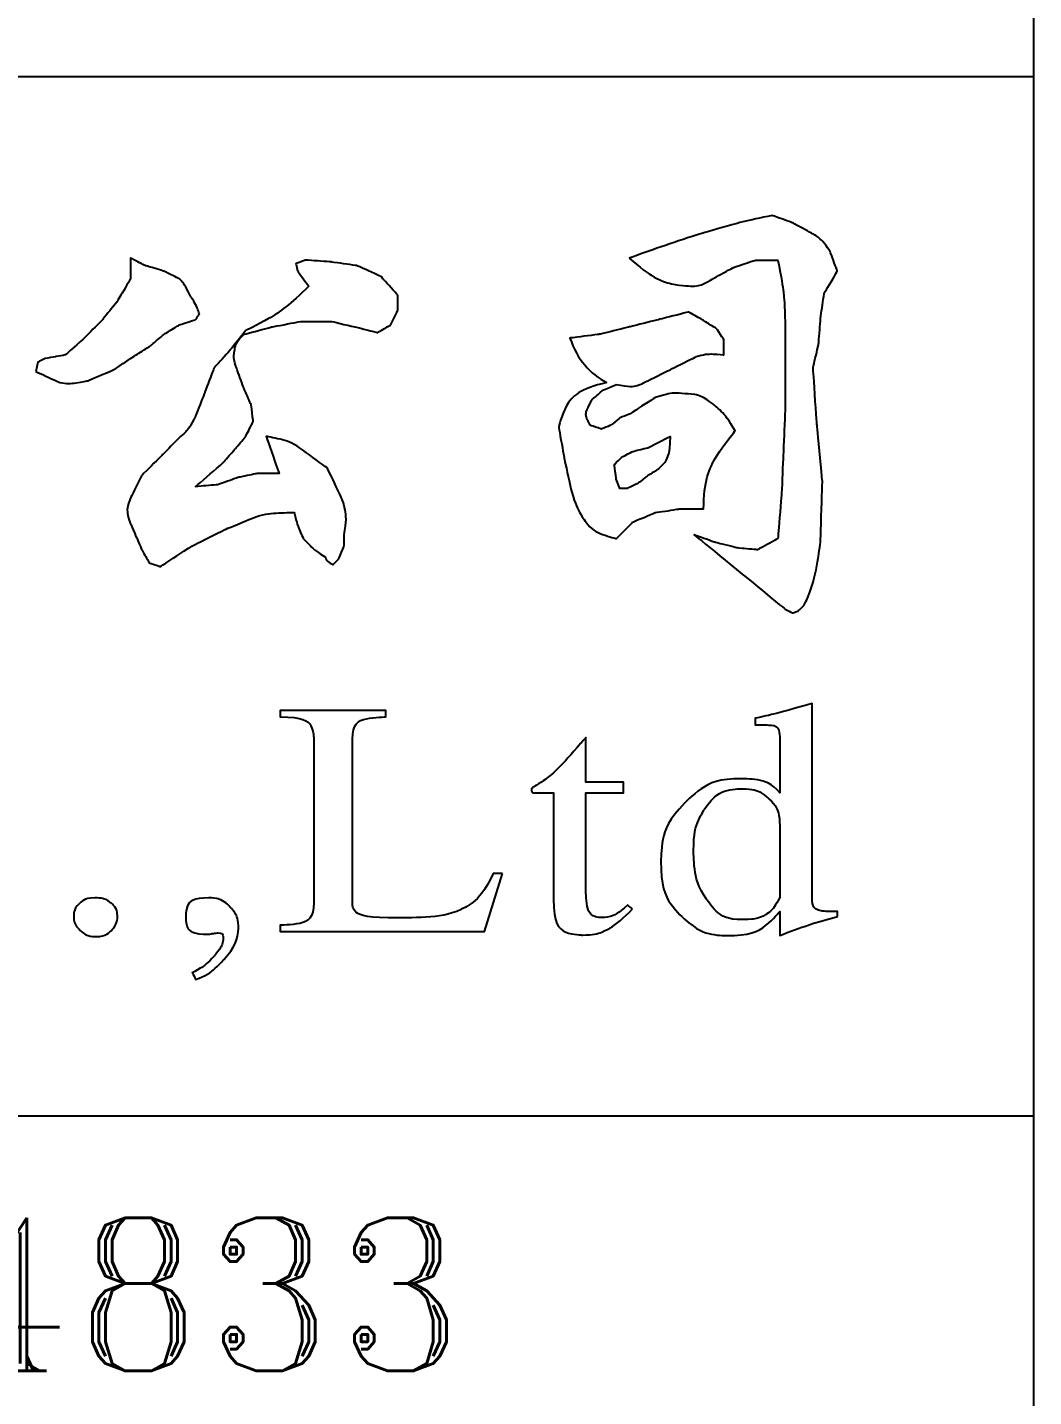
# Model space of a CAD drawing. Header units: millimetres. Extents: x 538 to 2776, y 409 to 1056.
# Drawn here: x 839.2 to 848.04, y 419.15 to 431.18 of the extents above; entities that cross this region are included whole.
import ezdxf

# ---------------------------------------------------------------- set-up
doc = ezdxf.new("R2010")
doc.units = ezdxf.units.MM
doc.layers.add('DWG', color=7, linetype='Continuous')
doc.layers.add('layer 1', color=7, linetype='Continuous')
doc.styles.add('ROMANT', font='ROMANT.shx', dxfattribs={"oblique": 10})

msp = doc.modelspace()

# ---------------------------------------------------------------- linework, layer by layer
at = {"layer": 'DWG', "linetype": 'ByBlock'}
for points in [[(848.042, 501.96), (848.042, 408.586), (714.777, 408.586), (714.777, 501.96)], [(848.042, 408.586), (714.777, 408.586), (714.777, 501.96), (848.042, 501.96)]]:
    msp.add_lwpolyline(points, close=True, dxfattribs=at)
msp.add_lwpolyline([(848.042, 430.742), (778.62, 430.742, 0.414214), (778.418, 430.54), (778.418, 408.586)], format="xyb", dxfattribs=at)
at = {"layer": 'DWG'}
msp.add_lwpolyline([(778.418, 421.614), (848.042, 421.614)], dxfattribs=at)
at = {"layer": 'layer 1', "color": 0}
for points, knots in [([(844.489, 429.149), (844.663, 429.214), (844.862, 429.282), (845.084, 429.353), (845.084, 429.353), (845.307, 429.423), (845.528, 429.48), (845.745, 429.524), (845.745, 429.524), (845.745, 429.524), (845.925, 429.459), (845.925, 429.459), (845.925, 429.459), (845.925, 429.459), (846.104, 429.361), (846.104, 429.361), (846.104, 429.361), (846.147, 429.339), (846.197, 429.29), (846.251, 429.214), (846.251, 429.214), (846.251, 429.214), (846.317, 429.035), (846.317, 429.035), (846.317, 429.035), (846.317, 429.035), (846.202, 428.839), (846.202, 428.839), (846.202, 428.839), (846.202, 428.839), (846.17, 428.627), (846.17, 428.627), (846.17, 428.627), (846.17, 428.627), (846.153, 428.398), (846.153, 428.398), (846.153, 428.398), (846.153, 428.398), (846.104, 428.186), (846.104, 428.186), (846.104, 428.186), (846.104, 428.186), (846.137, 427.697), (846.137, 427.697), (846.137, 427.697), (846.137, 427.697), (846.186, 427.191), (846.186, 427.191), (846.186, 427.191), (846.186, 427.191), (846.17, 426.669), (846.17, 426.669), (846.17, 426.669), (846.147, 426.473), (846.11, 426.305), (846.056, 426.163), (846.056, 426.163), (846.056, 426.163), (846.023, 426.098), (846.023, 426.098), (846.023, 426.098), (846.023, 426.098), (845.973, 426.049), (845.973, 426.049), (845.973, 426.049), (845.973, 426.049), (845.925, 426.032), (845.925, 426.032), (845.925, 426.032), (845.925, 426.032), (845.859, 426.065), (845.859, 426.065), (845.859, 426.065), (845.859, 426.065), (845.06, 426.718), (845.06, 426.718), (845.06, 426.718), (845.06, 426.718), (845.24, 426.653), (845.24, 426.653), (845.24, 426.653), (845.24, 426.653), (845.435, 426.604), (845.435, 426.604), (845.435, 426.604), (845.435, 426.604), (845.615, 426.587), (845.615, 426.587), (845.615, 426.587), (845.615, 426.587), (845.795, 426.685), (845.795, 426.685), (845.795, 426.685), (845.795, 426.685), (845.827, 427.077), (845.827, 427.077), (845.827, 427.077), (845.827, 427.077), (845.843, 427.452), (845.843, 427.452), (845.843, 427.452), (845.843, 427.452), (845.859, 427.844), (845.859, 427.844), (845.859, 427.844), (845.859, 427.844), (845.859, 428.284), (845.859, 428.284), (845.859, 428.284), (845.859, 428.284), (845.859, 428.496), (845.859, 428.496), (845.859, 428.496), (845.859, 428.572), (845.856, 428.657), (845.852, 428.749), (845.852, 428.749), (845.846, 428.841), (845.827, 428.969), (845.795, 429.132), (845.795, 429.132), (845.795, 429.132), (845.598, 429.132), (845.598, 429.132), (845.598, 429.132), (845.598, 429.132), (845.403, 429.067), (845.403, 429.067), (845.403, 429.067), (845.403, 429.067), (845.223, 428.969), (845.223, 428.969), (845.223, 428.969), (845.158, 428.926), (845.098, 428.904), (845.044, 428.904), (845.044, 428.904), (844.859, 428.904), (844.674, 428.986), (844.489, 429.149)], [0, 0, 0, 0, 0.028571, 0.028571, 0.028571, 0.042857, 0.057143, 0.057143, 0.057143, 0.071429, 0.085714, 0.085714, 0.085714, 0.1, 0.114286, 0.114286, 0.114286, 0.128571, 0.142857, 0.142857, 0.142857, 0.157143, 0.171429, 0.171429, 0.171429, 0.185714, 0.2, 0.2, 0.2, 0.214286, 0.228571, 0.228571, 0.228571, 0.242857, 0.257143, 0.257143, 0.257143, 0.271429, 0.285714, 0.285714, 0.285714, 0.3, 0.314286, 0.314286, 0.314286, 0.328571, 0.342857, 0.342857, 0.342857, 0.357143, 0.371429, 0.371429, 0.371429, 0.385714, 0.4, 0.4, 0.4, 0.414286, 0.428571, 0.428571, 0.428571, 0.442857, 0.457143, 0.457143, 0.457143, 0.471429, 0.485714, 0.485714, 0.485714, 0.5, 0.514286, 0.514286, 0.514286, 0.528571, 0.542857, 0.542857, 0.542857, 0.557143, 0.571429, 0.571429, 0.571429, 0.585714, 0.6, 0.6, 0.6, 0.614286, 0.628571, 0.628571, 0.628571, 0.642857, 0.657143, 0.657143, 0.657143, 0.671429, 0.685714, 0.685714, 0.685714, 0.7, 0.714286, 0.714286, 0.714286, 0.728571, 0.742857, 0.742857, 0.742857, 0.757143, 0.771429, 0.771429, 0.771429, 0.785714, 0.8, 0.8, 0.8, 0.814286, 0.828571, 0.828571, 0.828571, 0.842857, 0.857143, 0.857143, 0.857143, 0.871429, 0.885714, 0.885714, 0.885714, 0.9, 0.914286, 0.914286, 0.914286, 0.928571, 0.942857, 0.942857, 0.942857, 0.957143, 0.971429, 0.971429, 0.971429, 0.985714, 1, 1, 1, 1]), ([(839.275, 428.153), (839.275, 428.153), (839.291, 428.235), (839.291, 428.235), (839.291, 428.235), (839.291, 428.235), (839.356, 428.268), (839.356, 428.268), (839.356, 428.268), (839.356, 428.268), (839.454, 428.284), (839.454, 428.284), (839.454, 428.284), (839.454, 428.284), (839.536, 428.3), (839.536, 428.3), (839.536, 428.3), (839.536, 428.3), (839.699, 428.447), (839.699, 428.447), (839.699, 428.447), (839.699, 428.447), (839.862, 428.61), (839.862, 428.61), (839.862, 428.61), (839.862, 428.61), (839.992, 428.774), (839.992, 428.774), (839.992, 428.774), (839.992, 428.774), (840.107, 428.969), (840.107, 428.969), (840.107, 428.969), (840.107, 428.969), (840.107, 429.149), (840.107, 429.149), (840.107, 429.149), (840.107, 429.149), (840.238, 429.083), (840.238, 429.083), (840.238, 429.083), (840.238, 429.083), (840.4, 429.035), (840.4, 429.035), (840.4, 429.035), (840.4, 429.035), (840.531, 428.969), (840.531, 428.969), (840.531, 428.969), (840.553, 428.958), (840.586, 428.909), (840.629, 428.822), (840.629, 428.822), (840.629, 428.822), (840.661, 428.774), (840.661, 428.774), (840.661, 428.774), (840.661, 428.774), (840.694, 428.708), (840.694, 428.708), (840.694, 428.708), (840.694, 428.708), (840.711, 428.659), (840.711, 428.659), (840.711, 428.659), (840.711, 428.659), (840.678, 428.61), (840.678, 428.61), (840.678, 428.61), (840.678, 428.61), (840.531, 428.561), (840.531, 428.561), (840.531, 428.561), (840.531, 428.561), (840.4, 428.48), (840.4, 428.48), (840.4, 428.48), (840.4, 428.48), (840.286, 428.382), (840.286, 428.382), (840.286, 428.382), (840.286, 428.382), (840.156, 428.3), (840.156, 428.3), (840.156, 428.3), (840.156, 428.3), (839.96, 428.17), (839.96, 428.17), (839.96, 428.17), (839.96, 428.17), (839.731, 428.072), (839.731, 428.072), (839.731, 428.072), (839.623, 428.05), (839.541, 428.045), (839.487, 428.056), (839.487, 428.056), (839.487, 428.056), (839.275, 428.153), (839.275, 428.153)], [0, 0, 0, 0, 0.04, 0.04, 0.04, 0.06, 0.08, 0.08, 0.08, 0.1, 0.12, 0.12, 0.12, 0.14, 0.16, 0.16, 0.16, 0.18, 0.2, 0.2, 0.2, 0.22, 0.24, 0.24, 0.24, 0.26, 0.28, 0.28, 0.28, 0.3, 0.32, 0.32, 0.32, 0.34, 0.36, 0.36, 0.36, 0.38, 0.4, 0.4, 0.4, 0.42, 0.44, 0.44, 0.44, 0.46, 0.48, 0.48, 0.48, 0.5, 0.52, 0.52, 0.52, 0.54, 0.56, 0.56, 0.56, 0.58, 0.6, 0.6, 0.6, 0.62, 0.64, 0.64, 0.64, 0.66, 0.68, 0.68, 0.68, 0.7, 0.72, 0.72, 0.72, 0.74, 0.76, 0.76, 0.76, 0.78, 0.8, 0.8, 0.8, 0.82, 0.84, 0.84, 0.84, 0.86, 0.88, 0.88, 0.88, 0.9, 0.92, 0.92, 0.92, 0.94, 0.96, 0.96, 0.96, 0.98, 1, 1, 1, 1]), ([(841.673, 428.904), (841.673, 428.904), (841.624, 428.969), (841.624, 428.969), (841.624, 428.969), (841.624, 428.969), (841.575, 429.035), (841.575, 429.035), (841.575, 429.035), (841.575, 429.035), (841.559, 429.1), (841.559, 429.1), (841.559, 429.1), (841.559, 429.1), (841.64, 429.132), (841.64, 429.132), (841.64, 429.132), (841.64, 429.132), (841.869, 429.116), (841.869, 429.116), (841.869, 429.116), (841.869, 429.116), (842.098, 429.083), (842.098, 429.083), (842.098, 429.083), (842.098, 429.083), (842.309, 428.986), (842.309, 428.986), (842.309, 428.986), (842.309, 428.986), (842.456, 428.822), (842.456, 428.822), (842.456, 428.822), (842.456, 428.822), (842.456, 428.692), (842.456, 428.692), (842.456, 428.692), (842.423, 428.627), (842.402, 428.583), (842.391, 428.561), (842.391, 428.561), (842.391, 428.561), (842.277, 428.496), (842.277, 428.496), (842.277, 428.496), (842.277, 428.496), (842.146, 428.529), (842.146, 428.529), (842.146, 428.529), (842.146, 428.529), (841.869, 428.594), (841.869, 428.594), (841.869, 428.594), (841.869, 428.594), (841.608, 428.594), (841.608, 428.594), (841.608, 428.594), (841.608, 428.594), (841.347, 428.545), (841.347, 428.545), (841.347, 428.545), (841.347, 428.545), (841.102, 428.48), (841.102, 428.48), (841.102, 428.48), (841.059, 428.436), (841.034, 428.404), (841.029, 428.382), (841.029, 428.382), (841.023, 428.36), (841.021, 428.344), (841.021, 428.333), (841.021, 428.333), (841.009, 428.3), (841.015, 428.252), (841.037, 428.186), (841.037, 428.186), (841.037, 428.186), (841.102, 428.007), (841.102, 428.007), (841.102, 428.007), (841.102, 428.007), (841.167, 427.86), (841.167, 427.86), (841.167, 427.86), (841.167, 427.86), (841.184, 427.713), (841.184, 427.713), (841.184, 427.713), (841.184, 427.713), (841.118, 427.583), (841.118, 427.583), (841.118, 427.583), (841.118, 427.583), (841.021, 427.468), (841.021, 427.468), (841.021, 427.468), (841.021, 427.468), (840.922, 427.354), (840.922, 427.354), (840.922, 427.354), (840.922, 427.354), (840.678, 427.142), (840.678, 427.142), (840.678, 427.142), (840.678, 427.142), (840.874, 427.159), (840.874, 427.159), (840.874, 427.159), (840.874, 427.159), (841.053, 427.223), (841.053, 427.223), (841.053, 427.223), (841.053, 427.223), (841.216, 427.256), (841.216, 427.256), (841.216, 427.256), (841.216, 427.256), (841.412, 427.256), (841.412, 427.256), (841.412, 427.256), (841.412, 427.256), (841.298, 427.583), (841.298, 427.583), (841.298, 427.583), (841.429, 427.561), (841.526, 427.528), (841.591, 427.484), (841.591, 427.484), (841.591, 427.484), (841.836, 427.305), (841.836, 427.305), (841.836, 427.305), (841.836, 427.305), (841.967, 427.028), (841.967, 427.028), (841.967, 427.028), (841.999, 426.941), (842.005, 426.838), (841.983, 426.718), (841.983, 426.718), (841.983, 426.718), (841.983, 426.62), (841.983, 426.62), (841.983, 426.62), (841.983, 426.62), (841.934, 426.506), (841.934, 426.506), (841.934, 426.506), (841.934, 426.506), (841.885, 426.457), (841.885, 426.457), (841.885, 426.457), (841.842, 426.479), (841.82, 426.5), (841.82, 426.522), (841.82, 426.522), (841.82, 426.522), (841.722, 426.587), (841.722, 426.587), (841.722, 426.587), (841.722, 426.587), (841.624, 426.685), (841.624, 426.685), (841.624, 426.685), (841.624, 426.685), (841.575, 426.8), (841.575, 426.8), (841.575, 426.8), (841.575, 426.8), (841.543, 426.914), (841.543, 426.914), (841.543, 426.914), (841.401, 426.914), (841.292, 426.903), (841.216, 426.881), (841.216, 426.881), (841.216, 426.881), (840.939, 426.767), (840.939, 426.767), (840.939, 426.767), (840.939, 426.767), (840.645, 426.62), (840.645, 426.62), (840.645, 426.62), (840.645, 426.62), (840.368, 426.44), (840.368, 426.44), (840.368, 426.44), (840.368, 426.44), (840.27, 426.473), (840.27, 426.473), (840.27, 426.473), (840.27, 426.473), (840.205, 426.587), (840.205, 426.587), (840.205, 426.587), (840.205, 426.587), (840.156, 426.701), (840.156, 426.701), (840.156, 426.701), (840.156, 426.701), (840.107, 426.816), (840.107, 426.816), (840.107, 426.816), (840.074, 426.892), (840.074, 426.968), (840.107, 427.044), (840.107, 427.044), (840.107, 427.044), (840.205, 427.24), (840.205, 427.24), (840.205, 427.24), (840.205, 427.24), (840.384, 427.42), (840.384, 427.42), (840.384, 427.42), (840.384, 427.42), (840.547, 427.583), (840.547, 427.583), (840.547, 427.583), (840.591, 427.615), (840.634, 427.675), (840.678, 427.762), (840.678, 427.762), (840.678, 427.762), (840.76, 427.974), (840.76, 427.974), (840.76, 427.974), (840.76, 427.974), (840.841, 428.186), (840.841, 428.186), (840.841, 428.186), (840.841, 428.186), (840.988, 428.349), (840.988, 428.349), (840.988, 428.349), (840.988, 428.349), (841.118, 428.513), (841.118, 428.513), (841.118, 428.513), (841.325, 428.61), (841.51, 428.741), (841.673, 428.904)], [0, 0, 0, 0, 0.016393, 0.016393, 0.016393, 0.02459, 0.032787, 0.032787, 0.032787, 0.040984, 0.04918, 0.04918, 0.04918, 0.057377, 0.065574, 0.065574, 0.065574, 0.07377, 0.081967, 0.081967, 0.081967, 0.090164, 0.098361, 0.098361, 0.098361, 0.106557, 0.114754, 0.114754, 0.114754, 0.122951, 0.131148, 0.131148, 0.131148, 0.139344, 0.147541, 0.147541, 0.147541, 0.155738, 0.163934, 0.163934, 0.163934, 0.172131, 0.180328, 0.180328, 0.180328, 0.188525, 0.196721, 0.196721, 0.196721, 0.204918, 0.213115, 0.213115, 0.213115, 0.221311, 0.229508, 0.229508, 0.229508, 0.237705, 0.245902, 0.245902, 0.245902, 0.254098, 0.262295, 0.262295, 0.262295, 0.270492, 0.278689, 0.278689, 0.278689, 0.286885, 0.295082, 0.295082, 0.295082, 0.303279, 0.311475, 0.311475, 0.311475, 0.319672, 0.327869, 0.327869, 0.327869, 0.336066, 0.344262, 0.344262, 0.344262, 0.352459, 0.360656, 0.360656, 0.360656, 0.368852, 0.377049, 0.377049, 0.377049, 0.385246, 0.393443, 0.393443, 0.393443, 0.401639, 0.409836, 0.409836, 0.409836, 0.418033, 0.42623, 0.42623, 0.42623, 0.434426, 0.442623, 0.442623, 0.442623, 0.45082, 0.459016, 0.459016, 0.459016, 0.467213, 0.47541, 0.47541, 0.47541, 0.483607, 0.491803, 0.491803, 0.491803, 0.5, 0.508197, 0.508197, 0.508197, 0.516393, 0.52459, 0.52459, 0.52459, 0.532787, 0.540984, 0.540984, 0.540984, 0.54918, 0.557377, 0.557377, 0.557377, 0.565574, 0.57377, 0.57377, 0.57377, 0.581967, 0.590164, 0.590164, 0.590164, 0.598361, 0.606557, 0.606557, 0.606557, 0.614754, 0.622951, 0.622951, 0.622951, 0.631148, 0.639344, 0.639344, 0.639344, 0.647541, 0.655738, 0.655738, 0.655738, 0.663934, 0.672131, 0.672131, 0.672131, 0.680328, 0.688525, 0.688525, 0.688525, 0.696721, 0.704918, 0.704918, 0.704918, 0.713115, 0.721311, 0.721311, 0.721311, 0.729508, 0.737705, 0.737705, 0.737705, 0.745902, 0.754098, 0.754098, 0.754098, 0.762295, 0.770492, 0.770492, 0.770492, 0.778689, 0.786885, 0.786885, 0.786885, 0.795082, 0.803279, 0.803279, 0.803279, 0.811475, 0.819672, 0.819672, 0.819672, 0.827869, 0.836066, 0.836066, 0.836066, 0.844262, 0.852459, 0.852459, 0.852459, 0.860656, 0.868852, 0.868852, 0.868852, 0.877049, 0.885246, 0.885246, 0.885246, 0.893443, 0.901639, 0.901639, 0.901639, 0.909836, 0.918033, 0.918033, 0.918033, 0.92623, 0.934426, 0.934426, 0.934426, 0.942623, 0.95082, 0.95082, 0.95082, 0.959016, 0.967213, 0.967213, 0.967213, 0.97541, 0.983607, 0.983607, 0.983607, 0.991803, 1, 1, 1, 1]), ([(844.293, 428.056), (844.141, 428.132), (844.032, 428.262), (843.967, 428.447), (843.967, 428.447), (843.967, 428.447), (844.228, 428.48), (844.228, 428.48), (844.228, 428.48), (844.228, 428.48), (844.489, 428.545), (844.489, 428.545), (844.489, 428.545), (844.489, 428.545), (844.75, 428.61), (844.75, 428.61), (844.75, 428.61), (844.75, 428.61), (845.011, 428.676), (845.011, 428.676), (845.011, 428.676), (845.011, 428.676), (845.126, 428.61), (845.126, 428.61), (845.126, 428.61), (845.126, 428.61), (845.256, 428.529), (845.256, 428.529), (845.256, 428.529), (845.256, 428.529), (845.321, 428.431), (845.321, 428.431), (845.321, 428.431), (845.321, 428.431), (845.321, 428.3), (845.321, 428.3), (845.321, 428.3), (845.223, 428.311), (845.142, 428.306), (845.076, 428.284), (845.076, 428.284), (845.076, 428.284), (844.848, 428.17), (844.848, 428.17), (844.848, 428.17), (844.848, 428.17), (844.619, 428.056), (844.619, 428.056), (844.619, 428.056), (844.565, 428.023), (844.484, 428.018), (844.375, 428.039), (844.375, 428.039), (844.375, 428.039), (844.261, 427.991), (844.261, 427.991), (844.261, 427.991), (844.261, 427.991), (844.163, 427.909), (844.163, 427.909), (844.163, 427.909), (844.163, 427.909), (844.114, 427.811), (844.114, 427.811), (844.114, 427.811), (844.103, 427.778), (844.114, 427.735), (844.146, 427.681), (844.146, 427.681), (844.146, 427.681), (844.244, 427.648), (844.244, 427.648), (844.244, 427.648), (844.244, 427.648), (844.326, 427.681), (844.326, 427.681), (844.326, 427.681), (844.326, 427.681), (844.407, 427.746), (844.407, 427.746), (844.407, 427.746), (844.407, 427.746), (844.489, 427.778), (844.489, 427.778), (844.489, 427.778), (844.489, 427.778), (844.718, 427.925), (844.718, 427.925), (844.718, 427.925), (844.815, 427.958), (844.902, 427.969), (844.979, 427.958), (844.979, 427.958), (845.066, 427.958), (845.147, 427.928), (845.223, 427.868), (845.223, 427.868), (845.3, 427.808), (845.364, 427.73), (845.419, 427.631), (845.419, 427.631), (845.234, 427.414), (845.142, 427.186), (845.142, 426.946), (845.142, 426.946), (845.142, 426.946), (844.929, 426.946), (844.929, 426.946), (844.929, 426.946), (844.929, 426.946), (844.718, 426.914), (844.718, 426.914), (844.718, 426.914), (844.718, 426.914), (844.522, 426.832), (844.522, 426.832), (844.522, 426.832), (844.522, 426.832), (844.375, 426.685), (844.375, 426.685), (844.375, 426.685), (844.244, 426.718), (844.155, 426.767), (844.106, 426.832), (844.106, 426.832), (844.057, 426.898), (844.016, 426.985), (843.983, 427.093), (843.983, 427.093), (843.983, 427.093), (843.918, 427.387), (843.918, 427.387), (843.918, 427.387), (843.918, 427.387), (843.869, 427.664), (843.869, 427.664), (843.869, 427.664), (843.913, 427.871), (844.054, 428.001), (844.293, 428.056)], [0, 0, 0, 0, 0.028571, 0.028571, 0.028571, 0.042857, 0.057143, 0.057143, 0.057143, 0.071429, 0.085714, 0.085714, 0.085714, 0.1, 0.114286, 0.114286, 0.114286, 0.128571, 0.142857, 0.142857, 0.142857, 0.157143, 0.171429, 0.171429, 0.171429, 0.185714, 0.2, 0.2, 0.2, 0.214286, 0.228571, 0.228571, 0.228571, 0.242857, 0.257143, 0.257143, 0.257143, 0.271429, 0.285714, 0.285714, 0.285714, 0.3, 0.314286, 0.314286, 0.314286, 0.328571, 0.342857, 0.342857, 0.342857, 0.357143, 0.371429, 0.371429, 0.371429, 0.385714, 0.4, 0.4, 0.4, 0.414286, 0.428571, 0.428571, 0.428571, 0.442857, 0.457143, 0.457143, 0.457143, 0.471429, 0.485714, 0.485714, 0.485714, 0.5, 0.514286, 0.514286, 0.514286, 0.528571, 0.542857, 0.542857, 0.542857, 0.557143, 0.571429, 0.571429, 0.571429, 0.585714, 0.6, 0.6, 0.6, 0.614286, 0.628571, 0.628571, 0.628571, 0.642857, 0.657143, 0.657143, 0.657143, 0.671429, 0.685714, 0.685714, 0.685714, 0.7, 0.714286, 0.714286, 0.714286, 0.728571, 0.742857, 0.742857, 0.742857, 0.757143, 0.771429, 0.771429, 0.771429, 0.785714, 0.8, 0.8, 0.8, 0.814286, 0.828571, 0.828571, 0.828571, 0.842857, 0.857143, 0.857143, 0.857143, 0.871429, 0.885714, 0.885714, 0.885714, 0.9, 0.914286, 0.914286, 0.914286, 0.928571, 0.942857, 0.942857, 0.942857, 0.957143, 0.971429, 0.971429, 0.971429, 0.985714, 1, 1, 1, 1]), ([(844.375, 427.207), (844.375, 427.207), (844.407, 427.126), (844.407, 427.126), (844.407, 427.126), (844.407, 427.126), (844.473, 427.126), (844.473, 427.126), (844.473, 427.126), (844.473, 427.126), (844.571, 427.175), (844.571, 427.175), (844.571, 427.175), (844.571, 427.175), (844.652, 427.24), (844.652, 427.24), (844.652, 427.24), (844.783, 427.305), (844.848, 427.42), (844.848, 427.583), (844.848, 427.583), (844.848, 427.583), (844.652, 427.484), (844.652, 427.484), (844.652, 427.484), (844.652, 427.484), (844.522, 427.452), (844.522, 427.452), (844.522, 427.452), (844.522, 427.452), (844.424, 427.403), (844.424, 427.403), (844.424, 427.403), (844.424, 427.403), (844.358, 427.338), (844.358, 427.338), (844.358, 427.338), (844.358, 427.338), (844.375, 427.207), (844.375, 427.207)], [0, 0, 0, 0, 0.1, 0.1, 0.1, 0.15, 0.2, 0.2, 0.2, 0.25, 0.3, 0.3, 0.3, 0.35, 0.4, 0.4, 0.4, 0.45, 0.5, 0.5, 0.5, 0.55, 0.6, 0.6, 0.6, 0.65, 0.7, 0.7, 0.7, 0.75, 0.8, 0.8, 0.8, 0.85, 0.9, 0.9, 0.9, 0.95, 1, 1, 1, 1]), ([(846.319, 423.365), (846.154, 423.324), (845.985, 423.268), (845.811, 423.198), (845.811, 423.198), (845.811, 423.198), (845.811, 423.409), (845.811, 423.409), (845.811, 423.409), (845.698, 423.268), (845.542, 423.198), (845.344, 423.198), (845.344, 423.198), (845.209, 423.198), (845.085, 423.246), (844.974, 423.342), (844.974, 423.342), (844.836, 423.464), (844.767, 423.635), (844.767, 423.855), (844.767, 423.855), (844.767, 424.049), (844.836, 424.218), (844.974, 424.361), (844.974, 424.361), (845.112, 424.505), (845.28, 424.576), (845.478, 424.576), (845.478, 424.576), (845.627, 424.576), (845.738, 424.535), (845.811, 424.453), (845.811, 424.453), (845.811, 424.453), (845.811, 424.926), (845.811, 424.926), (845.811, 424.926), (845.811, 424.992), (845.795, 425.031), (845.761, 425.043), (845.761, 425.043), (845.75, 425.047), (845.695, 425.049), (845.595, 425.049), (845.595, 425.049), (845.595, 425.049), (845.595, 425.107), (845.595, 425.107), (845.595, 425.107), (845.697, 425.127), (845.864, 425.17), (846.095, 425.237), (846.095, 425.237), (846.095, 425.237), (846.095, 423.535), (846.095, 423.535), (846.095, 423.535), (846.095, 423.474), (846.112, 423.437), (846.145, 423.423), (846.145, 423.423), (846.165, 423.414), (846.223, 423.409), (846.319, 423.409), (846.319, 423.409), (846.319, 423.409), (846.319, 423.365), (846.319, 423.365)], [0, 0, 0, 0, 0.058824, 0.058824, 0.058824, 0.088235, 0.117647, 0.117647, 0.117647, 0.147059, 0.176471, 0.176471, 0.176471, 0.205882, 0.235294, 0.235294, 0.235294, 0.264706, 0.294118, 0.294118, 0.294118, 0.323529, 0.352941, 0.352941, 0.352941, 0.382353, 0.411765, 0.411765, 0.411765, 0.441176, 0.470588, 0.470588, 0.470588, 0.5, 0.529412, 0.529412, 0.529412, 0.558824, 0.588235, 0.588235, 0.588235, 0.617647, 0.647059, 0.647059, 0.647059, 0.676471, 0.705882, 0.705882, 0.705882, 0.735294, 0.764706, 0.764706, 0.764706, 0.794118, 0.823529, 0.823529, 0.823529, 0.852941, 0.882353, 0.882353, 0.882353, 0.911765, 0.941176, 0.941176, 0.941176, 0.970588, 1, 1, 1, 1]), ([(843.374, 423.743), (843.374, 423.743), (843.217, 423.233), (843.217, 423.233), (843.217, 423.233), (843.217, 423.233), (841.422, 423.233), (841.422, 423.233), (841.422, 423.233), (841.422, 423.233), (841.422, 423.289), (841.422, 423.289), (841.422, 423.289), (841.618, 423.289), (841.716, 423.354), (841.716, 423.485), (841.716, 423.485), (841.716, 423.485), (841.716, 424.928), (841.716, 424.928), (841.716, 424.928), (841.716, 425.056), (841.618, 425.119), (841.422, 425.119), (841.422, 425.119), (841.422, 425.119), (841.422, 425.175), (841.422, 425.175), (841.422, 425.175), (841.422, 425.175), (842.35, 425.175), (842.35, 425.175), (842.35, 425.175), (842.35, 425.175), (842.35, 425.119), (842.35, 425.119), (842.35, 425.119), (842.154, 425.119), (842.056, 425.054), (842.056, 424.923), (842.056, 424.923), (842.056, 424.923), (842.056, 423.47), (842.056, 423.47), (842.056, 423.47), (842.056, 423.392), (842.192, 423.353), (842.463, 423.353), (842.463, 423.353), (842.721, 423.353), (842.904, 423.378), (843.012, 423.428), (843.012, 423.428), (843.12, 423.478), (843.213, 423.583), (843.294, 423.743), (843.294, 423.743), (843.294, 423.743), (843.374, 423.743), (843.374, 423.743)], [0, 0, 0, 0, 0.066667, 0.066667, 0.066667, 0.1, 0.133333, 0.133333, 0.133333, 0.166667, 0.2, 0.2, 0.2, 0.233333, 0.266667, 0.266667, 0.266667, 0.3, 0.333333, 0.333333, 0.333333, 0.366667, 0.4, 0.4, 0.4, 0.433333, 0.466667, 0.466667, 0.466667, 0.5, 0.533333, 0.533333, 0.533333, 0.566667, 0.6, 0.6, 0.6, 0.633333, 0.666667, 0.666667, 0.666667, 0.7, 0.733333, 0.733333, 0.733333, 0.766667, 0.8, 0.8, 0.8, 0.833333, 0.866667, 0.866667, 0.866667, 0.9, 0.933333, 0.933333, 0.933333, 0.966667, 1, 1, 1, 1]), ([(844.517, 423.432), (844.442, 423.354), (844.376, 423.298), (844.32, 423.265), (844.32, 423.265), (844.249, 423.224), (844.169, 423.203), (844.08, 423.203), (844.08, 423.203), (843.909, 423.203), (843.823, 423.308), (843.823, 423.517), (843.823, 423.517), (843.823, 423.517), (843.823, 424.453), (843.823, 424.453), (843.823, 424.453), (843.823, 424.453), (843.647, 424.453), (843.647, 424.453), (843.647, 424.453), (843.638, 424.453), (843.632, 424.46), (843.63, 424.474), (843.63, 424.474), (843.63, 424.487), (843.633, 424.496), (843.64, 424.5), (843.64, 424.5), (843.747, 424.555), (843.888, 424.684), (844.064, 424.887), (844.064, 424.887), (844.064, 424.887), (844.107, 424.937), (844.107, 424.937), (844.107, 424.937), (844.107, 424.937), (844.107, 424.547), (844.107, 424.547), (844.107, 424.547), (844.107, 424.547), (844.437, 424.547), (844.437, 424.547), (844.437, 424.547), (844.437, 424.547), (844.437, 424.453), (844.437, 424.453), (844.437, 424.453), (844.437, 424.453), (844.107, 424.453), (844.107, 424.453), (844.107, 424.453), (844.107, 424.453), (844.107, 423.6), (844.107, 423.6), (844.107, 423.6), (844.107, 423.437), (844.156, 423.356), (844.254, 423.356), (844.254, 423.356), (844.318, 423.356), (844.392, 423.392), (844.474, 423.465), (844.474, 423.465), (844.474, 423.465), (844.517, 423.432), (844.517, 423.432)], [0, 0, 0, 0, 0.058824, 0.058824, 0.058824, 0.088235, 0.117647, 0.117647, 0.117647, 0.147059, 0.176471, 0.176471, 0.176471, 0.205882, 0.235294, 0.235294, 0.235294, 0.264706, 0.294118, 0.294118, 0.294118, 0.323529, 0.352941, 0.352941, 0.352941, 0.382353, 0.411765, 0.411765, 0.411765, 0.441176, 0.470588, 0.470588, 0.470588, 0.5, 0.529412, 0.529412, 0.529412, 0.558824, 0.588235, 0.588235, 0.588235, 0.617647, 0.647059, 0.647059, 0.647059, 0.676471, 0.705882, 0.705882, 0.705882, 0.735294, 0.764706, 0.764706, 0.764706, 0.794118, 0.823529, 0.823529, 0.823529, 0.852941, 0.882353, 0.882353, 0.882353, 0.911765, 0.941176, 0.941176, 0.941176, 0.970588, 1, 1, 1, 1]), ([(845.811, 423.533), (845.811, 423.533), (845.811, 424.161), (845.811, 424.161), (845.811, 424.161), (845.811, 424.262), (845.78, 424.341), (845.716, 424.4), (845.716, 424.4), (845.653, 424.459), (845.575, 424.488), (845.481, 424.488), (845.481, 424.488), (845.341, 424.488), (845.232, 424.43), (845.154, 424.314), (845.154, 424.314), (845.088, 424.216), (845.054, 424.093), (845.054, 423.946), (845.054, 423.946), (845.054, 423.773), (845.092, 423.63), (845.168, 423.518), (845.168, 423.518), (845.246, 423.399), (845.35, 423.338), (845.481, 423.338), (845.481, 423.338), (845.568, 423.338), (845.635, 423.352), (845.683, 423.379), (845.683, 423.379), (845.731, 423.407), (845.774, 423.458), (845.811, 423.533)], [0, 0, 0, 0, 0.111111, 0.111111, 0.111111, 0.166667, 0.222222, 0.222222, 0.222222, 0.277778, 0.333333, 0.333333, 0.333333, 0.388889, 0.444444, 0.444444, 0.444444, 0.5, 0.555556, 0.555556, 0.555556, 0.611111, 0.666667, 0.666667, 0.666667, 0.722222, 0.777778, 0.777778, 0.777778, 0.833333, 0.888889, 0.888889, 0.888889, 0.944444, 1, 1, 1, 1]), ([(839.991, 423.365), (839.991, 423.316), (839.972, 423.274), (839.936, 423.24), (839.936, 423.24), (839.899, 423.206), (839.854, 423.189), (839.8, 423.189), (839.8, 423.189), (839.749, 423.189), (839.704, 423.206), (839.665, 423.242), (839.665, 423.242), (839.626, 423.277), (839.607, 423.319), (839.607, 423.368), (839.607, 423.368), (839.607, 423.411), (839.624, 423.448), (839.659, 423.481), (839.659, 423.481), (839.693, 423.513), (839.738, 423.529), (839.794, 423.529), (839.794, 423.529), (839.852, 423.529), (839.899, 423.514), (839.936, 423.484), (839.936, 423.484), (839.972, 423.453), (839.991, 423.414), (839.991, 423.365)], [0, 0, 0, 0, 0.125, 0.125, 0.125, 0.1875, 0.25, 0.25, 0.25, 0.3125, 0.375, 0.375, 0.375, 0.4375, 0.5, 0.5, 0.5, 0.5625, 0.625, 0.625, 0.625, 0.6875, 0.75, 0.75, 0.75, 0.8125, 0.875, 0.875, 0.875, 0.9375, 1, 1, 1, 1]), ([(841.055, 423.259), (841.055, 423.173), (841.014, 423.085), (840.933, 422.994), (840.933, 422.994), (840.852, 422.903), (840.767, 422.843), (840.678, 422.813), (840.678, 422.813), (840.678, 422.813), (840.648, 422.872), (840.648, 422.872), (840.648, 422.872), (840.721, 422.907), (840.785, 422.956), (840.84, 423.017), (840.84, 423.017), (840.894, 423.079), (840.921, 423.132), (840.921, 423.177), (840.921, 423.177), (840.921, 423.206), (840.906, 423.221), (840.875, 423.221), (840.875, 423.221), (840.859, 423.221), (840.841, 423.219), (840.821, 423.215), (840.821, 423.215), (840.801, 423.211), (840.788, 423.209), (840.781, 423.209), (840.781, 423.209), (840.654, 423.209), (840.591, 423.26), (840.591, 423.362), (840.591, 423.362), (840.591, 423.473), (840.659, 423.529), (840.794, 423.529), (840.794, 423.529), (840.866, 423.529), (840.927, 423.504), (840.978, 423.453), (840.978, 423.453), (841.029, 423.402), (841.055, 423.337), (841.055, 423.259)], [0, 0, 0, 0, 0.083333, 0.083333, 0.083333, 0.125, 0.166667, 0.166667, 0.166667, 0.208333, 0.25, 0.25, 0.25, 0.291667, 0.333333, 0.333333, 0.333333, 0.375, 0.416667, 0.416667, 0.416667, 0.458333, 0.5, 0.5, 0.5, 0.541667, 0.583333, 0.583333, 0.583333, 0.625, 0.666667, 0.666667, 0.666667, 0.708333, 0.75, 0.75, 0.75, 0.791667, 0.833333, 0.833333, 0.833333, 0.875, 0.916667, 0.916667, 0.916667, 0.958333, 1, 1, 1, 1])]:
    msp.add_open_spline(points, degree=3, knots=knots, dxfattribs=at)

# ---------------------------------------------------------------- texts
at = {"layer": 'DWG', "linetype": 'ByBlock', "style": 'ROMANT'}
msp.add_text('FAX: 86-0755-23004833', height=1.34416, dxfattribs=at).set_placement((819.032, 419.374))

doc.saveas('drawing.dxf')
